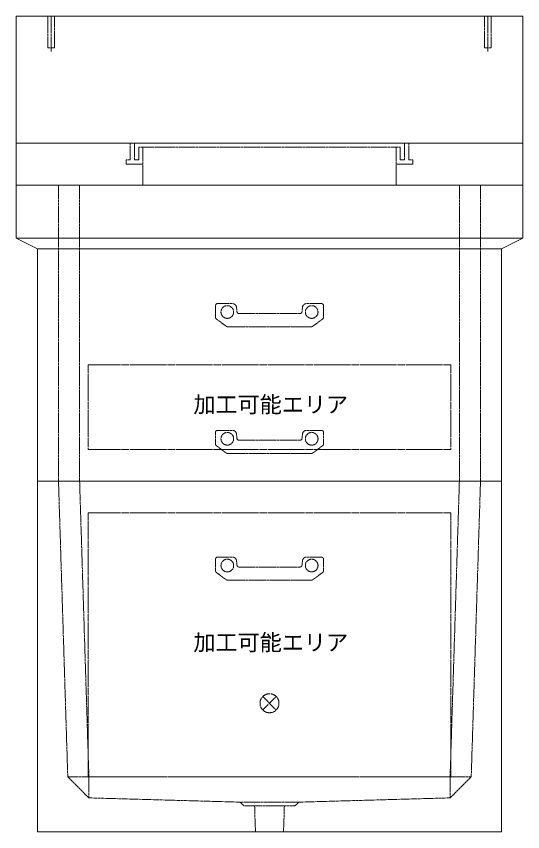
# Model space of a CAD drawing. Units: millimetres, scale not verified. Extents: x -4455 to 4455, y -3150 to 3150.
# Drawn here: x -645 to 555, y -2080 to -150 of the extents above; entities that cross this region are included whole.
import ezdxf
from ezdxf.enums import TextEntityAlignment as Align

# ---------------------------------------------------------------- set-up
doc = ezdxf.new("R2010")
doc.units = ezdxf.units.MM
doc.header["$LTSCALE"] = 20
doc.linetypes.add('LONG_DASHED1', pattern=[7, 6, -1])
doc.linetypes.add('LONG_DOUBLE_CHAIN', pattern=[21.8, 18, -1, 0.6, -0.6, 0.6, -1])
for name, color, linetype, lineweight in [('0-7_D-STR', 7, 'Continuous', 9), ('0-8_D-STR-STR3', 2, 'LONG_DASHED1', 9), ('0-9_D-STR-STR4', 134, 'LONG_DASHED1', 9), ('0-A_D-STR-STR2', 1, 'LONG_DASHED1', 9), ('0-C_D-STR-STR5', 1, 'LONG_DOUBLE_CHAIN', 9)]:
    doc.layers.add(name, color=color, linetype=linetype, lineweight=lineweight)
doc.styles.add('ＭＳ ゴシック', font='')
doc.styles.get('ＭＳ ゴシック').set_extended_font_data('MS Gothic')

# ---------------------------------------------------------------- blocks, each defined once
blk = doc.blocks.new('A$C27844A11')
at = {"layer": '0-8_D-STR-STR3'}
for p, q in [((-2560, 1000), (-2560, 453.5)), ((-2460, 1100), (-1758.4, 1100)), ((-1559.2, 917.4), (-1542, 721.3)), ((1559.2, 917.4), (1542, 721.3)), ((2460, 1100), (1758.4, 1100)), ((2560, 1000), (2560, 453.5)), ((1442.4, 630), (-1442.4, 630)), ((-2515.5, 370.3), (-2060.4, 33.6)), ((1949.4, 0), (-1949.4, 0)), ((2515.5, 370.3), (2060.4, 33.6))]:
    blk.add_line(p, q, dxfattribs=at)
for centre in [(-2000, 700), (2000, 700)]:
    blk.add_circle(centre, 300, dxfattribs=at)
for centre, radius, start, end in [((-2460, 1000), 100, 90, 180), ((-1758.4, 900), 200, 5, 90), ((1758.4, 900), 200, 90, 175), ((2460, 1000), 100, 0, 90), ((-2460, 453.5), 100, 180, 236.30993), ((-1442.4, 730), 100, 185, 270), ((1442.4, 730), 100, 270, 355), ((2460, 453.5), 100, 303.69007, 0), ((-1949.4, 200), 200, 236.30993, 270), ((1949.4, 200), 200, 270, 303.69007)]:
    blk.add_arc(centre, radius, start, end, dxfattribs=at)
blk = doc.blocks.new('A$C324530C0')
at = {"layer": '0-7_D-STR'}
for p, q in [((-12000, 8000), (12000, 8000)), ((-12000, 8000), (-12000, 0)), ((12000, 8000), (12000, 0)), ((-12000, 2000), (12000, 2000)), ((-12000, 0), (12000, 0))]:
    blk.add_line(p, q, dxfattribs=at)
at = {"layer": '0-7_D-STR', "linetype": 'LONG_DASHED1'}
for p, q in [((-6000, 0), (-6000, 1800)), ((6000, 1800), (6000, 0))]:
    blk.add_line(p, q, dxfattribs=at)
at = {"layer": '0-9_D-STR-STR4'}
for points in [[(-6600, 2000), (-6600, 1200), (-6800, 1200), (-6800, 1000), (-6000, 1000)], [(-6000, 1800), (-6200, 1800), (-6200, 1200), (-6400, 1200), (-6400, 2000)], [(6600, 2000), (6600, 1200), (6800, 1200), (6800, 1000), (6000, 1000)], [(6200, 1800), (6200, 1200), (6400, 1200), (6400, 2000)], [(-6000, 1800), (6000, 1800), (6200, 1800)]]:
    blk.add_lwpolyline(points, dxfattribs=at)
at = {"layer": '0-A_D-STR-STR2'}
for p, q in [((-10350, 6340), (-10350, 8000)), ((10350, 6340), (10350, 8000))]:
    blk.add_line(p, q, dxfattribs=at)
for points in [[(-10510, 8000), (-10510, 6500), (-10190, 6500), (-10190, 8000)], [(10510, 8000), (10510, 6500), (10190, 6500), (10190, 8000)]]:
    blk.add_lwpolyline(points, dxfattribs=at)
blk = doc.blocks.new('A$Cb37ead34')
at = {"layer": '0-7_D-STR'}
for p, q in [((12000, 14000), (-12000, 14000)), ((-12000, 11500), (-12000, 14000)), ((12000, 11500), (12000, 14000)), ((-12000, 11500), (-11000, 11000)), ((-12000, 11500), (12000, 11500)), ((12000, 11500), (11000, 11000)), ((-11000, 0), (-11000, 11000)), ((11000, 11000), (-11000, 11000)), ((11000, 0), (11000, 11000)), ((11000, 0), (-11000, 0))]:
    blk.add_line(p, q, dxfattribs=at)
at = {"layer": '0-7_D-STR', "linetype": 'LONG_DASHED1'}
for p, q in [((-10000, 14000), (-10000, 0)), ((-9000, 14000), (-9000, 0)), ((9000, 14000), (9000, 0)), ((10000, 14000), (10000, 0))]:
    blk.add_line(p, q, dxfattribs=at)
at = {"layer": '0-C_D-STR-STR5'}
for p, q in [((8600, 5500), (8600, 1500)), ((8600, 1500), (-8600, 1500))]:
    blk.add_line(p, q, dxfattribs=at)
blk.add_lwpolyline([(8600, 5500), (-8600, 5500), (-8600, 1500)], dxfattribs=at)
blk = doc.blocks.new('A$C7CE826D1')
at = {"layer": '0-7_D-STR'}
for p, q in [((-11000, 0), (11000, 0)), ((-11000, -16600), (-11000, 0)), ((11000, -16600), (11000, 0)), ((-11000, -16600), (11000, -16600))]:
    blk.add_line(p, q, dxfattribs=at)
at = {"layer": '0-7_D-STR', "linetype": 'LONG_DASHED1'}
for p, q in [((-10000, 0), (-9560, -14000)), ((-9000, 0), (-8560, -14000)), ((9000, 0), (8560, -14000)), ((10000, 0), (9560, -14000)), ((-8560, -15000), (-9560, -14000)), ((9560, -14000), (-9560, -14000)), ((-8560, -15000), (-8560, -14000)), ((8560, -15000), (9560, -14000)), ((8560, -15000), (8560, -14000)), ((-8560, -15000), (-1400, -15200)), ((8560, -15000), (1400, -15200)), ((-1200, -15380), (-1400, -15200)), ((1400, -15200), (-1400, -15200)), ((1200, -15380), (-1200, -15380)), ((-666, -16600), (-705, -15380)), ((666, -16600), (705, -15380)), ((1200, -15380), (1400, -15200))]:
    blk.add_line(p, q, dxfattribs=at)
at = {"layer": '0-C_D-STR-STR5'}
for p, q in [((8600, -1500), (-8600, -1500)), ((-8600, -1500), (-8600, -14000)), ((8600, -1500), (8600, -14000)), ((8600, -14000), (-8600, -14000))]:
    blk.add_line(p, q, dxfattribs=at)
blk = doc.blocks.new('A$C1C640AAB')
at = {"layer": '0-C_D-STR-STR5'}
for p, q in [((-318.2, -318.2), (318.2, 318.2)), ((-318.2, 318.2), (318.2, -318.2))]:
    blk.add_line(p, q, dxfattribs=at)
blk.add_circle((0, 0), 450, dxfattribs=at)
blk = doc.blocks.new('A$Cc8208e51')
at = {"layer": '0-7_D-STR'}
blk.add_blockref('A$C7CE826D1', (0, 0), dxfattribs=at)
at = {"layer": '0-C_D-STR-STR5'}
blk.add_blockref('A$C1C640AAB', (0, -10520), dxfattribs=at)
blk = doc.blocks.new('A$C7b95a3ba')
at = {"layer": '0-7_D-STR'}
blk.add_blockref('A$Cc8208e51', (0, 0), dxfattribs=at)

msp = doc.modelspace()

# ---------------------------------------------------------------- block references
at = {"layer": '0-7_D-STR', "xscale": 0.05, "yscale": 0.05}
for name, p in [('A$C324530C0', (-45, -550)), ('A$Cb37ead34', (-45, -1250)), ('A$C7b95a3ba', (-45, -1250))]:
    msp.add_blockref(name, p, dxfattribs=at)
at = {"layer": '0-8_D-STR-STR3', "xscale": 0.05, "yscale": 0.05}
for p in [(-45, -885), (-45, -1185), (-45, -1485)]:
    msp.add_blockref('A$C27844A11', p, dxfattribs=at)

# ---------------------------------------------------------------- texts
at = {"layer": '0-C_D-STR-STR5', "style": 'ＭＳ ゴシック'}
for p in [(-225.48, -1099.53), (-225.48, -1662.75)]:
    msp.add_text('加工可能エリア', height=38.42, dxfattribs=at).set_placement(p, align=Align.BOTTOM_LEFT)

doc.saveas('drawing.dxf')
